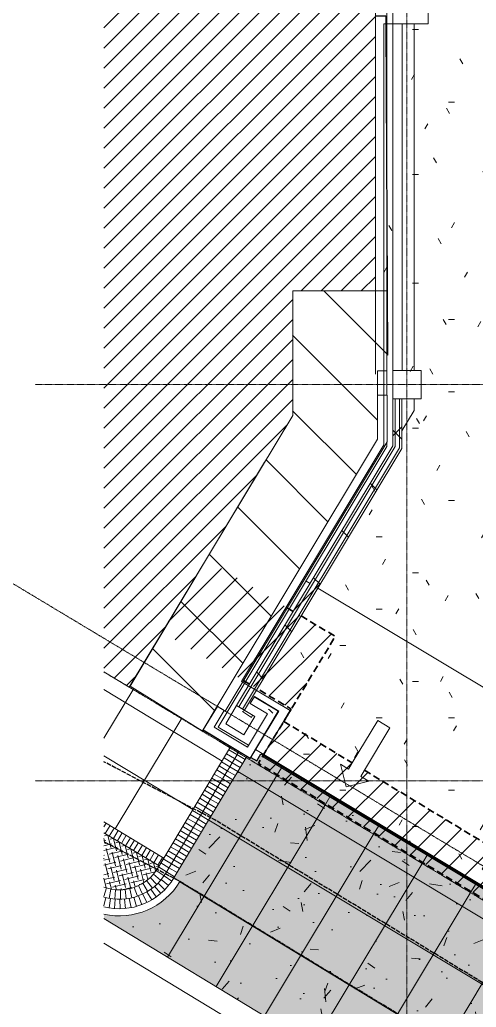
# Model space of a CAD drawing. Header units: inches. Extents: x 3268 to 7018, y 976 to 6708.
# Drawn here: x 3722 to 4109, y 2335 to 3173 of the extents above; entities that cross this region are included whole.
import ezdxf

# ---------------------------------------------------------------- set-up
doc = ezdxf.new("R2010")
doc.units = ezdxf.units.IN
doc.header["$MEASUREMENT"] = 0
for name, pattern in [('Double Dash 3_8_', [0.9999999999999999, 0.3749999999999999, -0.125, 0.125, -0.125, 0.125, -0.125]), ('Grid Line 1_2_', [0.8749999999999999, 0.4999999999999999, -0.125, 0.125, -0.125]), ('IMPORT-DASHED _2_', [8.999999999999996, 5.999999999999998, -2.999999999999999]), ('IMPORT-EASEMENT2', [4.799999999999999, 3.839999999999999, -0.9599999999999999])]:
    doc.linetypes.add(name, pattern=pattern)
for name, color, linetype, lineweight in [('A-DETL', 90, 'Continuous', 9), ('A-DETL-GENF', 92, 'Continuous', 9), ('A-FLOR', 192, 'Continuous', 9), ('A-FLOR-PATT', 8, 'Continuous', 15), ('A-WALL', 113, 'Continuous', 9), ('A-WALL-PATT', 111, 'Continuous', 15), ('C-ANNO-5FT-PED-ZONE', 130, 'Continuous', 25), ('C-BLDG', 3, 'Continuous', 25), ('C-CURB-BACK', 40, 'Continuous', 13), ('C-CURB-FACE', 80, 'Continuous', 13), ('C-CURB-GUTR', 22, 'Continuous', 15), ('C-ESMT-STBK', 4, 'IMPORT-DASHED _2_', 35), ('C-PROP-LINE', 91, 'Double Dash 3_8_', 9), ('I-WALL', 2, 'Continuous', 9), ('L-PVMT-BRCK-HATC', 252, 'Continuous', 15), ('L-PVMT-BRICK', 20, 'Continuous', 13), ('L-PVMT-CONC-HATC', 252, 'Continuous', 15), ('L-PVMT-CONC-HEAVY-HATC', 252, 'Continuous', 15), ('L-SITE', 91, 'Continuous', 9), ('L-SITE-SWLK', 220, 'Continuous', 25), ('S-COLS', 52, 'Continuous', 9), ('S-GRID', 1, 'Continuous', 9), ('site_dwg', 8, 'Continuous', 9)]:
    doc.layers.add(name, color=color, linetype=linetype, lineweight=lineweight)
pattern_1 = [(49.99999999999999, (0, 0), (110.1714446362807, -9.63891797635685), [11.52, -126.72]), (355, (0, 0), (-21.31237393622492, 115.5371495156537), [9.216000000000001, -101.376]), (100.451, (9.181000000000001, -0.80323), (88.85991867697865, 105.897504039145), [9.79, -107.695]), (46.184, (0, 30.72), (163.9281911283317, -25.42496604507386), [17.28, -190.08]), (96.636, (13.661, 28.601), (143.5628771593347, 149.6257499721681), [14.686, -161.543]), (351.184, (0, 30.72), (143.5647285924248, 149.6237232332607), [13.824, -152.064]), (21, (15.36, 23.04), (91.68507647920484, -61.84256385372748), [11.52, -126.72]), (326, (15.36, 23.04), (37.37329933048201, 111.3835117876708), [9.216000000000001, -101.376]), (71.45100000000001, (23, 17.886), (129.0587647679424, 49.5399005406036), [9.79, -107.695]), (37.50000000000001, (0, 0), (1.867604689172044, 51.13223029288849), [5.069, -95.07799999999999, 5.069, -97.84299999999999, -101.76]), (37.50000000000001, (0, 0), (1.867604689172044, 51.13223029288849), [-203.059, 5.069, -96.691]), (7.499999999999999, (0, 0), (40.40721900969589, 60.58148342441334), [5.069, -53.606, 5.069, -92.774, -38.784]), (7.499999999999999, (0, 0), (40.40721900969589, 60.58148342441334), [-156.518, 5.069, -33.715]), (327.5, (-34.253, 0), (81.99472561414032, -3.464267954682455), [5.069, -33.331, 5.069, -114.739, -158.976]), (327.5, (-34.253, 0), (81.99472561414032, -3.464267954682455), [-158.208, 5.069, -153.907]), (317.5, (-49.613, 0), (89.57702895818312, 15.37635275430508), [5.069, -44.85100000000001, 5.069, -74.49600000000001, -112.896]), (317.5, (-49.613, 0), (89.57702895818312, 15.37635275430508), [-129.485, 5.069, -107.827])]
pattern_2 = [(45, (0, 0), (-32.04961485728027, 32.04961485728027), [])]
pattern_3 = [(45, (0, 0), (-32.07012095393468, 32.07012095393468), []), (135, (0, 0), (-32.07012095393468, -32.07012095393468), [])]

# ---------------------------------------------------------------- blocks, each defined once
blk = doc.blocks.new('WSP_5 Points - Structure_2022_rvt-1-Overall Retail Plan Opt 2')
at = {"layer": 'S-COLS'}
h = blk.add_hatch(dxfattribs=at)
h.set_pattern_fill('FP_8', color=256, style=0, pattern_type=2)
h.set_pattern_definition(pattern_1)
h.paths.add_polyline_path([(3912.316236962346, 2566.228772227214), (3921.586922310728, 2581.657783639851), (3906.15791089809, 2590.928468988233), (3896.887225549709, 2575.499457575592), (3905.013880113715, 2570.616470883642)])
at = {"layer": 'I-WALL', "color": 7}
for p, q in [((4038.500343047524, 2875.148582565585), (4038.500343047524, 3169.148582565591)), ((4046.500343047524, 3169.148582565591), (4046.500343047525, 2875.148582565585))]:
    blk.add_line(p, q, dxfattribs=at)
at = {"layer": 'S-COLS', "color": 250, "lineweight": 13}
for p, q in [((4038.500343047524, 3205.148582565592), (4038.500343047524, 3169.148582565592)), ((4068.500343047524, 3169.148582565592), (4068.500343047524, 3178.148582565587)), ((4038.500343047524, 3169.148582565592), (4068.500343047524, 3169.148582565592)), ((4062.500343047525, 2875.148582565576), (4038.500343047524, 2875.148582565576)), ((4038.500343047524, 2875.148582565576), (4038.500343047524, 2851.148582565576)), ((4062.500343047525, 2851.148582565576), (4062.500343047525, 2875.148582565576)), ((4038.500343047524, 2851.148582565576), (4062.500343047525, 2851.148582565576)), ((3906.157910898087, 2590.928468988232), (3896.887225549706, 2575.499457575591)), ((3921.586922310725, 2581.657783639851), (3906.157910898087, 2590.928468988232)), ((3912.316236962344, 2566.228772227213), (3921.586922310725, 2581.657783639851)), ((3896.887225549706, 2575.499457575591), (3912.316236962344, 2566.228772227213))]:
    blk.add_line(p, q, dxfattribs=at)
blk = doc.blocks.new('Site-Parking-Direction Arrows-Straight - Direction Arrow - Straight-9128126-Overall Retail Plan Opt 2')
at = {"layer": 'L-SITE'}
for p, q in [((5.999999999999996, 0), (-5.999999999999999, 0)), ((-5.999999999999999, 0), (-5.999999999999999, -41.86997833597461)), ((5.999999999999998, -41.91800133465753), (5.999999999999996, 0)), ((-5.999999999999999, -41.86997833597461), (-5.999999999999999, -48.00000000000004)), ((-5.999999999999999, -48.00000000000004), (-14, -48.00000000000004)), ((-14, -48.00000000000004), (5.329070518200751e-15, -61.99999999999994)), ((5.329070518200751e-15, -61.99999999999994), (13.99999999999999, -48.00000000000004)), ((5.999999999999999, -48.00000000000004), (5.999999999999998, -41.91800133465753)), ((13.99999999999999, -48.00000000000004), (5.999999999999999, -48.00000000000004))]:
    blk.add_line(p, q, dxfattribs=at)
blk = doc.blocks.new('Site-Parking-Direction Arrows-Straight - Direction Arrow - Straight-V16-Overall Retail Plan Opt 2')
at = {"layer": 'L-SITE'}
for p, q in [((5.329070518200751e-15, 61.99999999999994), (-14, 48.00000000000004)), ((13.99999999999999, 48.00000000000004), (5.329070518200751e-15, 61.99999999999994)), ((-14, 48.00000000000004), (-5.999999999999999, 48.00000000000004)), ((-5.999999999999999, 48.00000000000004), (-5.999999999999999, 19.96389444116792)), ((5.999999999999998, 19.91587144248391), (5.999999999999999, 48.00000000000004)), ((5.999999999999999, 48.00000000000004), (13.99999999999999, 48.00000000000004)), ((-5.999999999999999, 19.96389444116792), (-5.999999999999999, 0)), ((5.999999999999996, 0), (5.999999999999998, 19.91587144248391)), ((-5.999999999999999, 0), (5.999999999999996, 0))]:
    blk.add_line(p, q, dxfattribs=at)
blk = doc.blocks.new('site_dwg_b1-V270-Overall Retail Plan Opt 2')
at = {"layer": 'L-PVMT-BRCK-HATC', "color": 53}
blk.add_line((0, -7.160372887141065), (0, 0), dxfattribs=at)
blk = doc.blocks.new('site_dwg_b1-12649367-Overall Retail Plan Opt 2')
at = {"layer": 'L-PVMT-BRCK-HATC', "color": 53}
blk.add_line((0, -7.990953345783054), (0, 0), dxfattribs=at)
blk = doc.blocks.new('site_dwg_b1-V271-Overall Retail Plan Opt 2')
at = {"layer": 'L-PVMT-BRCK-HATC', "color": 53}
blk.add_line((0, -7.455068329658133), (0, 0), dxfattribs=at)
blk = doc.blocks.new('site_dwg_b2-V277-Overall Retail Plan Opt 2')
at = {"layer": 'L-PVMT-BRCK-HATC', "color": 53}
blk.add_line((0, 4.305382807668086), (0, 7.990953347180038), dxfattribs=at)
blk = doc.blocks.new('site_dwg_b2-12649368-Overall Retail Plan Opt 2')
at = {"layer": 'L-PVMT-BRCK-HATC', "color": 53}
blk.add_line((0, 0), (0, 7.990953347180038), dxfattribs=at)
blk = doc.blocks.new('site_dwg-12440225-Overall Retail Plan Opt 2')
at = {"layer": 'C-ESMT-STBK'}
h = blk.add_hatch(dxfattribs=at)
h.set_pattern_fill('FP_236', color=43, style=0, pattern_type=2)
h.set_pattern_definition([(41.19300000000002, (24349227.445, 9821790.73), (-9.878962955707756, 11.2874306606842), [])])
h.paths.add_polyline_path([(24340754.41764874, 9814238.256800799), (24341007.28369483, 9818038.207201697), (24340597.61508091, 9818336.289935663), (24339080.54507963, 9818175.041572), (24339041.04656363, 9818170.586227996), (24338991.68861391, 9818164.27902802), (24338951.70183868, 9818158.637384389), (24338912.96937073, 9818152.689061128), (24338874.36010189, 9818146.280125272), (24338835.87236292, 9818139.411975248), (24338797.50579851, 9818132.085986648), (24338766.50818425, 9818125.853604812), (24338766.89231019, 9818124.002092425), (24338807.18576453, 9818132.259389622), (24338846.06993594, 9818139.731584428), (24338885.04424, 9818146.727429258), (24338924.10287013, 9818153.245822722), (24338956.51865115, 9818158.316607647), (24338953.32382087, 9818110.342748318), (24338969.07279708, 9818112.710400388), (24339007.86497075, 9818118.055290567), (24339046.71994471, 9818122.92269113), (24339092.45343486, 9818128.037917001), (24340292.99008468, 9818255.650188034), (24340584.31472673, 9818286.605874758), (24340934.68922023, 9818031.666679043), (24340687.3560084, 9814314.861073798), (24339595.34670922, 9814726.863514047), (24339587.50957331, 9814715.68687136), (24338715.45843181, 9815327.180653278), (24338691.60180446, 9815293.158049863), (24339013.48739237, 9815068.288049085), (24339549.36884944, 9814692.907733086), (24340725.61240819, 9814249.124683892)])
h.paths.add_polyline_path([(24338722.46981283, 9815337.179779818), (24338763.80719084, 9815396.132170605), (24338658.92817304, 9815468.79891386), (24338617.74228099, 9815409.741564125), (24338722.19139668, 9815337.372683933)])
at = {"layer": 'L-PVMT-BRCK-HATC'}
h = blk.add_hatch(dxfattribs=at)
h.set_pattern_fill('FP_241', color=53, style=0, pattern_type=2)
h.set_pattern_definition([(99.96200000000002, (24338476.204, 9815299.522), (-4.629354942737908, 3.246087000397262), [11.995, -3.998]), (189.962, (24338475.512, 9815303.46), (-4.629354942737909, 3.246087000397261), [11.995, -3.998])])
h.paths.add_polyline_path([(24338567.50704583, 9815193.791510938), (24338571.77804719, 9815193.821309518), (24338576.01872636, 9815194.330211114), (24338580.17550998, 9815195.31178667), (24338584.19588457, 9815196.753635745), (24338588.02905995, 9815198.637543175), (24338591.62661083, 9815200.939709177), (24338595.80678803, 9815204.510043647), (24338597.93659565, 9815206.677565487), (24338601.82020245, 9815211.84010276), (24338556.98518049, 9815243.009182118), (24338553.92670176, 9815197.082789946), (24338555.04950191, 9815196.550282774), (24338559.08960357, 9815195.164671272), (24338563.25967867, 9815194.241191827)])
at = {"layer": 'L-PVMT-CONC-HEAVY-HATC'}
blk.add_hatch(color=10, dxfattribs=at).paths.add_polyline_path([(24338868.98964451, 9814948.374779465), (24338864.84829397, 9814951.55630253), (24338860.99928486, 9814955.085892057), (24338857.4717765, 9814958.936808584), (24338854.29249257, 9814963.079878347), (24338851.48551869, 9814967.483714284), (24338849.07211993, 9814972.11495383), (24338847.0705797, 9814976.93851165), (24338845.49606127, 9814981.917845445), (24338844.36049287, 9814987.015232788), (24338843.67247733, 9814992.192056907), (24338843.43722693, 9814997.40909923), (24338843.65652388, 9815002.626836495), (24338844.32870682, 9815007.805740185), (24338845.44868343, 9815012.906575974), (24338847.00796899, 9815017.890700955), (24338848.99475069, 9815022.720356414), (24338851.39397705, 9815027.358953852), (24338854.18747202, 9815031.771352198), (24338859.1124413, 9815028.344299467), (24338928.54087087, 9815128.201309387), (24338921.51499183, 9815133.268541249), (24338923.02289403, 9815135.439748826), (24338925.82368091, 9815140.03400138), (24338694.31423268, 9815300.978193125), (24338690.3185524, 9815295.230624825), (24338685.7578168, 9815298.689392645), (24338684.8444048, 9815297.637851868), (24338682.22092749, 9815299.461895242), (24338613.70256338, 9815200.90196267), (24338618.62753178, 9815197.474910555), (24338615.44558388, 9815193.30373969), (24338611.91142947, 9815189.426471138), (24338608.0520886, 9815185.872748187), (24338603.89706748, 9815182.66974049), (24338599.47813293, 9815179.84193634), (24338593.97854828, 9815177.057030778), (24338589.98542119, 9815175.395383637), (24338584.98421962, 9815173.810630782), (24338579.863701, 9815172.668812957), (24338574.66301379, 9815171.978659818), (24338569.42191935, 9815171.745447872), (24338564.18048795, 9815171.970960116), (24338558.97879249, 9815172.653472414), (24338552.40582299, 9815174.245137269), (24338552.15898129, 9815170.538539948), (24338868.47184657, 9814948.737862812)])
h = blk.add_hatch(dxfattribs=at)
h.set_pattern_fill('FP_239', color=53, style=0, pattern_type=2)
h.set_pattern_definition([(46.19300000000002, (24338534.931, 9814948.375), (85.38150387086083, -13.22859292404817), [9, -99]), (351.193, (24338534.931, 9814948.375), (-10.62064755994405, 91.1690023275864), [7.2, -79.2]), (96.64499999999998, (24338542.046, 9814947.272), (74.76002862683923, 77.94162647593505), [7.649, -84.137]), (42.377, (24338536.524, 9814972.322), (126.4677473930227, -28.32172327621674), [13.5, -148.5]), (92.82899999999998, (24338547.063, 9814969.962000001), (119.6727138729239, 109.1905555040787), [11.473, -126.206]), (347.377, (24338536.524, 9814972.322), (119.6733132406946, 109.1893990641701), [10.8, -118.8]), (17.193, (24338548.099, 9814965.537999999), (68.2629967987523, -52.9637625367905), [8.999999999999998, -98.99999999999999]), (322.193, (24338548.099, 9814965.537999999), (34.91058173816557, 84.88719822625117), [7.2, -79.2]), (67.645, (24338553.788, 9814961.125), (103.1734446765189, 31.9249014341673), [7.649, -84.137]), (33.693, (24338534.931, 9814948.375), (4.108293375730504, 39.76222978580211), [0, -78.24, 0, -80.4, -79.5]), (33.693, (24338534.931, 9814948.375), (4.108293375730504, 39.76222978580211), [-158.64, 0, -79.5]), (3.693000000000001, (24338534.931, 9814948.375), (34.64115858913199, 45.12896102950528), [0, -45.84, 0, -76.44, -30.3]), (3.693000000000001, (24338534.931, 9814948.375), (34.64115858913199, 45.12896102950528), [-122.28, 0, -30.3]), (323.693, (24338508.23, 9814950.151), (63.73779343064437, -6.953958986973344), [0, -30, 0, -93.6, -124.2]), (323.693, (24338508.23, 9814950.151), (63.73779343064437, -6.953958986973344), [-123.6, 0, -124.2]), (313.693, (24338496.256, 9814950.947999999), (70.62563902423778, 7.339412062151933), [0, -39, 0, -62.16, -88.2]), (313.693, (24338496.256, 9814950.947999999), (70.62563902423778, 7.339412062151933), [-101.16, 0, -88.2])])
h.paths.add_polyline_path([(24338868.98964451, 9814948.374779465), (24338864.84829397, 9814951.55630253), (24338860.99928486, 9814955.085892057), (24338857.4717765, 9814958.936808584), (24338854.29249257, 9814963.079878347), (24338851.48551869, 9814967.483714284), (24338849.07211993, 9814972.11495383), (24338847.0705797, 9814976.93851165), (24338845.49606127, 9814981.917845445), (24338844.36049287, 9814987.015232788), (24338843.67247733, 9814992.192056907), (24338843.43722693, 9814997.40909923), (24338843.65652388, 9815002.626836495), (24338844.32870682, 9815007.805740185), (24338845.44868343, 9815012.906575974), (24338847.00796899, 9815017.890700955), (24338848.99475069, 9815022.720356414), (24338851.39397705, 9815027.358953852), (24338854.18747202, 9815031.771352198), (24338859.1124413, 9815028.344299467), (24338928.54087087, 9815128.201309387), (24338921.51499183, 9815133.268541249), (24338923.02289403, 9815135.439748826), (24338925.82368091, 9815140.03400138), (24338694.31423268, 9815300.978193125), (24338690.3185524, 9815295.230624825), (24338685.7578168, 9815298.689392645), (24338684.8444048, 9815297.637851868), (24338682.22092749, 9815299.461895242), (24338613.70256338, 9815200.90196267), (24338618.62753178, 9815197.474910555), (24338615.44558388, 9815193.30373969), (24338611.91142947, 9815189.426471138), (24338608.0520886, 9815185.872748187), (24338603.89706748, 9815182.66974049), (24338599.47813293, 9815179.84193634), (24338593.97854828, 9815177.057030778), (24338589.98542119, 9815175.395383637), (24338584.98421962, 9815173.810630782), (24338579.863701, 9815172.668812957), (24338574.66301379, 9815171.978659818), (24338569.42191935, 9815171.745447872), (24338564.18048795, 9815171.970960116), (24338558.97879249, 9815172.653472414), (24338552.40582299, 9815174.245137269), (24338552.15898129, 9815170.538539948), (24338868.47184657, 9814948.737862812)])
at = {"layer": 'C-ANNO-5FT-PED-ZONE', "color": 213, "linetype": 'IMPORT-EASEMENT2', "flags": 128}
for points in [[(24341173.43156312, 9817974.569704888), (24341064.86211379, 9817879.53891328), (24341058.60739409, 9817785.539047208), (24341020.66169335, 9817759.050960105), (24341002.73584636, 9817494.243455587), (24341098.03372912, 9817385.653583419), (24341049.7296923, 9816657.855822798), (24340942.84306337, 9816588.119622858), (24340903.15724013, 9815991.696087312), (24340997.75345884, 9815877.316419568), (24340956.93820208, 9815281.87627089), (24340851.85462972, 9815190.060175546), (24340840.21389879, 9815028.451841284), (24340816.31959692, 9814987.856953233), (24340807.91752753, 9814861.58536387), (24340828.33680849, 9814837.590900285), (24340814.20948071, 9814639.141274119), (24340820.32276781, 9814572.244142456), (24340784.23728234, 9814041.25000657), (24340346.67693986, 9814070.985885575), (24339654.20889217, 9814556.549067944), (24339621.08674325, 9814593.99079329), (24339537.64412129, 9814651.844636435), (24339442.83972673, 9814690.826514924), (24339354.14331621, 9814753.02102556), (24339330.46229357, 9814798.298159737), (24339230.23757831, 9814867.973883716), (24339182.6163684, 9814867.152440649), (24339131.69313189, 9814915.47795062), (24338893.2467398, 9815077.690702066), (24338651.59712844, 9815247.640438044), (24338560.99241732, 9815303.182211477)], [(24340893.31874154, 9815000.390094232), (24340875.24280314, 9814969.680232948), (24340869.40288803, 9814881.91431137), (24340889.92706264, 9814857.796588449), (24340874.40430799, 9814639.745099468), (24340880.50876207, 9814572.944626614), (24340840.03109242, 9813977.31996076), (24340325.92286136, 9814012.25790799), (24339613.96231484, 9814511.489359668), (24339580.94692304, 9814548.810405312), (24339508.80653985, 9814598.827990033), (24339413.85344962, 9814637.871009542), (24339307.74243177, 9814712.276758194), (24339284.12095693, 9814757.44003944), (24339211.89866129, 9814807.648620464), (24339161.49360283, 9814806.779157344), (24339151.81188077, 9814813.668659829), (24339093.9211708, 9814868.606214345), (24338859.11244131, 9815028.344299465), (24338618.62753263, 9815197.47491178), (24338556.48951734, 9815235.566259611)]]:
    blk.add_lwpolyline(points, dxfattribs=at)
at = {"layer": 'C-BLDG', "color": 213, "flags": 128}
for points in [[(24338832.83317235, 9815919.167032221), (24338841.63079266, 9815918.581641516), (24338841.20345117, 9815911.709650256)], [(24338841.20345117, 9815911.709650256), (24338823.75559234, 9815631.134191623), (24338823.33841426, 9815631.161950512)], [(24338685.62274693, 9815298.495124917), (24338690.3185524, 9815295.230624825), (24338694.29645103, 9815300.952615215), (24338696.15039832, 9815299.661768898)], [(24338696.15833375, 9815299.656243702), (24338925.72493559, 9815139.816099279), (24338925.19473797, 9815139.053471182)]]:
    blk.add_lwpolyline(points, dxfattribs=at)
at = {"layer": 'C-CURB-BACK', "color": 253}
blk.add_line((24338618.62753178, 9815197.474910554), (24338613.70256338, 9815200.901962668), dxfattribs=at)
blk.add_arc((24338569.37784771, 9815231.74543169), 54.00000000366144, 252.0634779339635, 325.1677726237581, dxfattribs=at)
at = {"layer": 'C-CURB-FACE', "color": 253}
blk.add_arc((24338569.37784771, 9815231.74543169), 59.99999999937059, 253.5034202659259, 325.1677726260074, dxfattribs=at)
at = {"layer": 'C-CURB-GUTR', "color": 53}
blk.add_line((24338552.1574609, 9815170.515709823), (24338868.97841148, 9814948.358759895), dxfattribs=at)
at = {"layer": 'C-CURB-GUTR', "color": 53, "flags": 128}
blk.add_lwpolyline([(24338550.76025077, 9815149.53507655), (24338858.65539077, 9814933.636964172), (24340388.16021044, 9813861.138049757)], dxfattribs=at)
at = {"layer": 'C-ESMT-STBK', "color": 43}
for p, q in [((24338724.79711068, 9815423.157078052), (24338729.72898937, 9815419.739964033)), ((24338617.93697855, 9815409.602949485), (24338617.74053375, 9815409.739058727)), ((24338688.62723969, 9815360.624315197), (24338683.69536101, 9815364.041429218)), ((24338722.46298249, 9815337.184856728), (24338715.44968528, 9815327.182997435)), ((24338715.45665064, 9815327.178113107), (24338771.05509143, 9815288.190817066)), ((24338780.88027223, 9815281.301105285), (24338886.32620382, 9815207.359252002))]:
    blk.add_line(p, q, dxfattribs=at)
at = {"layer": 'C-ESMT-STBK', "color": 43, "flags": 128}
for points in [[(24338735.9965852, 9815415.397381632), (24338763.7984443, 9815396.134514757), (24338722.46298249, 9815337.184856728)], [(24338695.51113642, 9815298.748075316), (24338722.46106629, 9815337.182123972), (24338694.89483552, 9815356.281732796)], [(24339549.36010291, 9814692.910077242), (24339038.59252975, 9815050.698335228), (24338937.60771774, 9815121.437320769), (24338691.59305793, 9815293.160394015), (24338695.51113642, 9815298.748075316)]]:
    blk.add_lwpolyline(points, dxfattribs=at)
at = {"layer": 'L-PVMT-BRCK-HATC', "color": 53}
blk.add_line((24338601.82020245, 9815211.84010276), (24338556.98518049, 9815243.009182122), dxfattribs=at)
at = {"layer": 'L-PVMT-BRCK-HATC', "color": 53, "flags": 128}
blk.add_lwpolyline([(24338556.98518049, 9815243.009182123), (24338601.82020245, 9815211.840102762), (24338600.56931429, 9815210.040768307)], dxfattribs=at)
at = {"layer": 'L-PVMT-BRCK-HATC', "color": 53}
blk.add_arc((24338569.3778477, 9815231.745431695), 38.00000000466036, 245.8409209318096, 325.1677726316154, dxfattribs=at)
at = {"layer": 'L-PVMT-BRICK', "color": 253}
for p, q in [((24338600.56931429, 9815210.040768307), (24338669.08413534, 9815308.59560439)), ((24338607.13593883, 9815205.471365487), (24338675.65253141, 9815304.028749818)), ((24338613.70256338, 9815200.901962668), (24338682.22092749, 9815299.461895244)), ((24338557.59848882, 9815252.218675356), (24338606.19942554, 9815218.139376497))]:
    blk.add_line(p, q, dxfattribs=at)
for centre, radius, start, end in [((24338569.37784771, 9815231.745431693), 38.00000000410062, 245.8409209255838, 325.1677726269031), ((24338569.37784771, 9815231.745431695), 46.00000000328318, 249.5852805284294, 325.167772631666)]:
    blk.add_arc(centre, radius, start, end, dxfattribs=at)
at = {"layer": 'L-PVMT-CONC-HATC', "color": 53}
for p, q in [((24338590.36592231, 9815363.545373704), (24338562.32629934, 9815323.211904166)), ((24338565.05642797, 9815364.207761806), (24338661.17489132, 9815296.978036638)), ((24338629.39836028, 9815335.600594152), (24338566.89826382, 9815245.697611505)), ((24338561.32914604, 9815308.23856027), (24338633.66331145, 9815257.644679636)), ((24338920.14210254, 9815116.049167532), (24338673.77942241, 9815287.31925024)), ((24338706.98102434, 9815282.423051775), (24338710.89463168, 9815288.051401474)), ((24338710.89463168, 9815288.051401474), (24338711.52277521, 9815288.954765346)), ((24338603.91932737, 9815134.204995781), (24338706.98102434, 9815282.423051775)), ((24338746.3408043, 9815254.9491509), (24338750.30501195, 9815260.650271375)), ((24338750.30501195, 9815260.650271375), (24338750.91483566, 9815261.527288614)), ((24338643.22181184, 9815106.64869546), (24338746.3408043, 9815254.9491509)), ((24338892.72568293, 9815076.649416408), (24338646.38047262, 9815247.907354191)), ((24338789.71539222, 9815233.249141278), (24338790.30689611, 9815234.09981188)), ((24338682.52429631, 9815079.09239514), (24338785.70058427, 9815227.475250026)), ((24338785.70058427, 9815227.475250026), (24338789.71539222, 9815233.249141278)), ((24338825.06036423, 9815200.00134915), (24338829.12577249, 9815205.848011177)), ((24338829.12577249, 9815205.848011177), (24338829.69895656, 9815206.672335148)), ((24338721.82678078, 9815051.53609482), (24338825.06036423, 9815200.00134915)), ((24338864.42014419, 9815172.527448274), (24338868.53615277, 9815178.446881078)), ((24338868.53615277, 9815178.446881078), (24338869.091017, 9815179.244858414)), ((24338761.12926525, 9815023.979794499), (24338864.42014419, 9815172.527448274)), ((24338800.43174972, 9814996.423494177), (24338903.77992415, 9815145.053547401))]:
    blk.add_line(p, q, dxfattribs=at)
at = {"layer": 'L-SITE-SWLK', "color": 213}
for p, q in [((24338587.16824294, 9815365.900783513), (24338587.42669562, 9815365.720750168)), ((24338694.29500401, 9815300.953622723), (24338696.15039832, 9815299.661768897)), ((24338696.15833374, 9815299.6562437), (24338925.72493559, 9815139.816099279)), ((24338618.62753177, 9815197.474910557), (24338854.1874729, 9815031.77135158))]:
    blk.add_line(p, q, dxfattribs=at)
for name, p, rotation in [('site_dwg_b1-12649367-Overall Retail Plan Opt 2', (24338665.17393345, 9815302.97099206), 55.19316969149712), ('site_dwg_b1-12649367-Overall Retail Plan Opt 2', (24338667.45717927, 9815306.255316732), 55.19316969149712), ('site_dwg_b1-12649367-Overall Retail Plan Opt 2', (24338674.02582796, 9815301.688825553), 55.19316969192896), ('site_dwg_b1-12649367-Overall Retail Plan Opt 2', (24338658.324196, 9815293.118018048), 55.19316969149712), ('site_dwg_b1-12649367-Overall Retail Plan Opt 2', (24338660.60744182, 9815296.402342718), 55.19316969149712), ('site_dwg_b1-12649367-Overall Retail Plan Opt 2', (24338662.89068763, 9815299.68666739), 55.19316969149712), ('site_dwg_b1-12649367-Overall Retail Plan Opt 2', (24338669.45933633, 9815295.120176211), 55.19316969192896), ('site_dwg_b1-12649367-Overall Retail Plan Opt 2', (24338671.74258214, 9815298.404500881), 55.19316969192896), ('site_dwg_b1-12649367-Overall Retail Plan Opt 2', (24338653.75770437, 9815286.549368706), 55.19316969149712), ('site_dwg_b1-12649367-Overall Retail Plan Opt 2', (24338656.04095019, 9815289.833693378), 55.19316969149712), ('site_dwg_b1-12649367-Overall Retail Plan Opt 2', (24338662.60959888, 9815285.267202199), 55.19316969192896), ('site_dwg_b1-12649367-Overall Retail Plan Opt 2', (24338664.8928447, 9815288.55152687), 55.19316969192896), ('site_dwg_b1-12649367-Overall Retail Plan Opt 2', (24338667.17609051, 9815291.83585154), 55.19316969192896), ('site_dwg_b1-12649367-Overall Retail Plan Opt 2', (24338646.90796692, 9815276.696394693), 55.19316969149712), ('site_dwg_b1-12649367-Overall Retail Plan Opt 2', (24338649.19121274, 9815279.980719363), 55.19316969149712), ('site_dwg_b1-12649367-Overall Retail Plan Opt 2', (24338651.47445855, 9815283.265044034), 55.19316969149712), ('site_dwg_b1-12649367-Overall Retail Plan Opt 2', (24338658.04310725, 9815278.698552856), 55.19316969192896), ('site_dwg_b1-12649367-Overall Retail Plan Opt 2', (24338660.32635306, 9815281.982877526), 55.19316969192896), ('site_dwg_b1-12649367-Overall Retail Plan Opt 2', (24338642.34147529, 9815270.12774535), 55.19316969149712), ('site_dwg_b1-12649367-Overall Retail Plan Opt 2', (24338644.62472111, 9815273.412070023), 55.19316969149712), ('site_dwg_b1-12649367-Overall Retail Plan Opt 2', (24338651.1933698, 9815268.845578844), 55.19316969192896), ('site_dwg_b1-12649367-Overall Retail Plan Opt 2', (24338653.47661562, 9815272.129903514), 55.19316969192896), ('site_dwg_b1-12649367-Overall Retail Plan Opt 2', (24338655.75986143, 9815275.414228186), 55.19316969192896), ('site_dwg_b1-12649367-Overall Retail Plan Opt 2', (24338635.49173784, 9815260.274771338), 55.19316969149712), ('site_dwg_b1-12649367-Overall Retail Plan Opt 2', (24338637.77498366, 9815263.559096009), 55.19316969149712), ('site_dwg_b1-12649367-Overall Retail Plan Opt 2', (24338640.05822948, 9815266.843420679), 55.19316969149712), ('site_dwg_b1-12649367-Overall Retail Plan Opt 2', (24338646.62687817, 9815262.276929501), 55.19316969192896), ('site_dwg_b1-12649367-Overall Retail Plan Opt 2', (24338648.91012399, 9815265.561254172), 55.19316969192896), ('site_dwg_b2-V277-Overall Retail Plan Opt 2', (24338554.86136305, 9815244.485649204), 325.1931696910501), ('site_dwg_b1-12649367-Overall Retail Plan Opt 2', (24338630.92524621, 9815253.706121996), 55.19316969149712), ('site_dwg_b1-12649367-Overall Retail Plan Opt 2', (24338633.20849203, 9815256.990446668), 55.19316969149712), ('site_dwg_b1-12649367-Overall Retail Plan Opt 2', (24338639.77714072, 9815252.423955489), 55.19316969192896), ('site_dwg_b1-12649367-Overall Retail Plan Opt 2', (24338642.06038653, 9815255.70828016), 55.19316969192896), ('site_dwg_b1-12649367-Overall Retail Plan Opt 2', (24338644.34363235, 9815258.99260483), 55.19316969192896), ('site_dwg_b2-12649368-Overall Retail Plan Opt 2', (24338558.14568772, 9815242.202403387), 325.1931696910501), ('site_dwg_b2-12649368-Overall Retail Plan Opt 2', (24338561.43001239, 9815239.919157572), 325.1931696910501), ('site_dwg_b2-12649368-Overall Retail Plan Opt 2', (24338564.71433707, 9815237.635911755), 325.1931696910501), ('site_dwg_b1-12649367-Overall Retail Plan Opt 2', (24338624.07550876, 9815243.853147984), 55.19316969149712), ('site_dwg_b1-12649367-Overall Retail Plan Opt 2', (24338626.35875458, 9815247.137472654), 55.19316969149712), ('site_dwg_b1-12649367-Overall Retail Plan Opt 2', (24338628.6420004, 9815250.421797324), 55.19316969149712), ('site_dwg_b1-12649367-Overall Retail Plan Opt 2', (24338632.92740327, 9815242.570981475), 55.19316969192896), ('site_dwg_b1-12649367-Overall Retail Plan Opt 2', (24338635.21064909, 9815245.855306145), 55.19316969192896), ('site_dwg_b1-12649367-Overall Retail Plan Opt 2', (24338637.4938949, 9815249.139630817), 55.19316969192896), ('site_dwg_b2-12649368-Overall Retail Plan Opt 2', (24338567.99866174, 9815235.35266594), 325.1931696910501), ('site_dwg_b2-12649368-Overall Retail Plan Opt 2', (24338571.28298641, 9815233.069420123), 325.1931696910501), ('site_dwg_b2-12649368-Overall Retail Plan Opt 2', (24338574.56731108, 9815230.786174309), 325.1931696910501), ('site_dwg_b2-12649368-Overall Retail Plan Opt 2', (24338577.85163575, 9815228.502928494), 325.1931696910501), ('site_dwg_b1-12649367-Overall Retail Plan Opt 2', (24338617.22577132, 9815234.00017397), 55.19316969149712), ('site_dwg_b1-12649367-Overall Retail Plan Opt 2', (24338619.50901713, 9815237.284498641), 55.19316969149712), ('site_dwg_b1-12649367-Overall Retail Plan Opt 2', (24338621.79226295, 9815240.568823311), 55.19316969149712), ('site_dwg_b1-12649367-Overall Retail Plan Opt 2', (24338628.36091164, 9815236.002332134), 55.19316969192896), ('site_dwg_b1-12649367-Overall Retail Plan Opt 2', (24338630.64415746, 9815239.286656804), 55.19316969192896), ('site_dwg_b2-12649368-Overall Retail Plan Opt 2', (24338581.13596042, 9815226.219682677), 325.1931696910501), ('site_dwg_b2-12649368-Overall Retail Plan Opt 2', (24338584.42028509, 9815223.936436862), 325.1931696910501), ('site_dwg_b2-12649368-Overall Retail Plan Opt 2', (24338587.70460976, 9815221.653191045), 325.1931696910501), ('site_dwg_b2-12649368-Overall Retail Plan Opt 2', (24338590.98893443, 9815219.36994523), 325.1931696910501), ('site_dwg_b1-12649367-Overall Retail Plan Opt 2', (24338612.65927969, 9815227.431524627), 55.19316969149712), ('site_dwg_b1-12649367-Overall Retail Plan Opt 2', (24338614.9425255, 9815230.715849299), 55.19316969149712), ('site_dwg_b1-12649367-Overall Retail Plan Opt 2', (24338621.51117419, 9815226.14935812), 55.19316969192896), ('site_dwg_b1-12649367-Overall Retail Plan Opt 2', (24338623.79442001, 9815229.43368279), 55.19316969192896), ('site_dwg_b1-12649367-Overall Retail Plan Opt 2', (24338626.07766583, 9815232.718007462), 55.19316969192896), ('site_dwg_b2-12649368-Overall Retail Plan Opt 2', (24338594.2732591, 9815217.086699413), 325.1931696910501), ('site_dwg_b2-12649368-Overall Retail Plan Opt 2', (24338597.55758378, 9815214.803453598), 325.1931696910501), ('site_dwg_b2-12649368-Overall Retail Plan Opt 2', (24338600.84190845, 9815212.520207781), 325.1931696910501), ('site_dwg_b1-12649367-Overall Retail Plan Opt 2', (24338605.80954223, 9815217.578550614), 55.19316969149712), ('site_dwg_b1-12649367-Overall Retail Plan Opt 2', (24338608.09278805, 9815220.862875286), 55.19316969149712), ('site_dwg_b1-12649367-Overall Retail Plan Opt 2', (24338610.37603387, 9815224.147199957), 55.19316969149712), ('site_dwg_b1-12649367-Overall Retail Plan Opt 2', (24338616.94468256, 9815219.580708778), 55.19316969192896), ('site_dwg_b1-12649367-Overall Retail Plan Opt 2', (24338619.22792838, 9815222.86503345), 55.19316969192896), ('site_dwg_b1-12649367-Overall Retail Plan Opt 2', (24338601.24305061, 9815211.009901272), 55.19316969149712), ('site_dwg_b1-12649367-Overall Retail Plan Opt 2', (24338603.52629642, 9815214.294225942), 55.19316969149712), ('site_dwg_b1-12649367-Overall Retail Plan Opt 2', (24338610.09494512, 9815209.727734765), 55.19316969192896), ('site_dwg_b1-12649367-Overall Retail Plan Opt 2', (24338612.37819093, 9815213.012059435), 55.19316969192896), ('site_dwg_b1-12649367-Overall Retail Plan Opt 2', (24338614.66143675, 9815216.296384107), 55.19316969192896), ('site_dwg_b1-12649367-Overall Retail Plan Opt 2', (24338593.66798497, 9815202.522337534), 39.73324470513722), ('site_dwg_b1-12649367-Overall Retail Plan Opt 2', (24338596.60397537, 9815205.23622626), 45.76437939027057), ('site_dwg_b1-12649367-Overall Retail Plan Opt 2', (24338599.23856968, 9815208.243574675), 51.79551407540393), ('site_dwg_b1-12649367-Overall Retail Plan Opt 2', (24338605.45769778, 9815203.210463336), 51.66009926856521), ('site_dwg_b1-12649367-Overall Retail Plan Opt 2', (24338607.8116993, 9815206.443410093), 55.19316969192896), ('site_dwg_b1-V271-Overall Retail Plan Opt 2', (24338556.02146063, 9815196.170062061), 339.4218978538035), ('site_dwg_b1-12649367-Overall Retail Plan Opt 2', (24338559.83325295, 9815194.963633051), 345.4530325389368), ('site_dwg_b1-12649367-Overall Retail Plan Opt 2', (24338563.75070494, 9815194.164382419), 351.4841672240703), ('site_dwg_b1-12649367-Overall Retail Plan Opt 2', (24338567.73045, 9815193.781157946), 357.5153019092036), ('site_dwg_b1-12649367-Overall Retail Plan Opt 2', (24338571.72843191, 9815193.818201974), 3.546436594336941), ('site_dwg_b1-12649367-Overall Retail Plan Opt 2', (24338575.70039262, 9815194.275104418), 9.577571279470325), ('site_dwg_b1-12649367-Overall Retail Plan Opt 2', (24338579.60236209, 9815195.14680732), 15.60870596460367), ('site_dwg_b1-12649367-Overall Retail Plan Opt 2', (24338583.39114511, 9815196.423660839), 21.63984064973709), ('site_dwg_b1-12649367-Overall Retail Plan Opt 2', (24338587.02479945, 9815198.091530072), 27.67097533487044), ('site_dwg_b1-12649367-Overall Retail Plan Opt 2', (24338590.46310019, 9815200.13195153), 33.70211002000379), ('site_dwg_b1-12649367-Overall Retail Plan Opt 2', (24338593.57080591, 9815192.621260472), 31.73113248358047), ('site_dwg_b1-12649367-Overall Retail Plan Opt 2', (24338596.87721277, 9815194.870170048), 36.71337417982668), ('site_dwg_b1-12649367-Overall Retail Plan Opt 2', (24338599.97581591, 9815197.397733929), 41.69561587607286), ('site_dwg_b1-12649367-Overall Retail Plan Opt 2', (24338602.84320021, 9815200.184852138), 46.67785757231906), ('site_dwg_b1-V270-Overall Retail Plan Opt 2', (24338555.09338312, 9815188.019534655), 341.9087155211188), ('site_dwg_b1-12649367-Overall Retail Plan Opt 2', (24338558.94481662, 9815186.944183243), 346.8909572173649), ('site_dwg_b1-12649367-Overall Retail Plan Opt 2', (24338562.87508912, 9815186.207380231), 351.8731989136111), ('site_dwg_b1-12649367-Overall Retail Plan Opt 2', (24338566.85450084, 9815185.814693393), 356.8554406098573), ('site_dwg_b1-12649367-Overall Retail Plan Opt 2', (24338570.85298067, 9815185.769090135), 1.837682306103448), ('site_dwg_b1-12649367-Overall Retail Plan Opt 2', (24338574.84031341, 9815186.07091507), 6.819924002349607), ('site_dwg_b1-12649367-Overall Retail Plan Opt 2', (24338578.78636807, 9815186.717887403), 11.8021656985958), ('site_dwg_b1-12649367-Overall Retail Plan Opt 2', (24338582.66132563, 9815187.705118177), 16.784407394842), ('site_dwg_b1-12649367-Overall Retail Plan Opt 2', (24338586.43590428, 9815189.025147209), 21.7666490910882), ('site_dwg_b1-12649367-Overall Retail Plan Opt 2', (24338590.08158076, 9815190.667999474), 26.74889078733435)]:
    blk.add_blockref(name, p, dxfattribs=dict(rotation=rotation))
blk = doc.blocks.new('Family - ___-10568875-Overall Retail Plan Opt 2')
at = {"layer": 'C-PROP-LINE'}
for p, q in [((3793.566376340587, 2619.550702275548), (4086.562528962853, 2443.128120958505)), ((4086.562528962853, 2443.128120958504), (4383.497981648636, 2263.268724383593))]:
    blk.add_line(p, q, dxfattribs=at)

msp = doc.modelspace()

# ---------------------------------------------------------------- linework, layer by layer
at = {"layer": 'A-DETL', "lineweight": 15}
msp.add_line((3793.566376340586, 2619.574819175718), (3814.931995599516, 2606.695681436461), dxfattribs=at)
at = {"layer": 'A-FLOR'}
for p, q in [((3815.756900933174, 2607.453869191123), (3876.961426003098, 2569.519814590462)), ((3876.961426003098, 2569.519814590462), (3877.354451494307, 2570.173918851522))]:
    msp.add_line(p, q, dxfattribs=at)
at = {"layer": 'A-WALL', "lineweight": 15}
msp.add_line((3889.522226014067, 2590.424496330659), (3877.354451494289, 2570.173918851522), dxfattribs=at)
at = {"layer": 'A-WALL'}
msp.add_line((3889.84366375183, 2590.231357052567), (3877.869028510142, 2570.302217311194), dxfattribs=at)

# ---------------------------------------------------------------- block references
at = {"lineweight": 5}
msp.add_blockref('WSP_5 Points - Structure_2022_rvt-1-Overall Retail Plan Opt 2', (0, 0), dxfattribs=at)

# ---------------------------------------------------------------- next in the draw order: hatches: boundary and pattern name
at = {"layer": 'A-DETL-GENF'}
h = msp.add_hatch(dxfattribs=at)
h.set_pattern_fill('FP_268', style=0, pattern_type=2)
h.set_pattern_definition([(45, (0, 0), (-8.485281374238571, 8.485281374238571), [])])
h.paths.add_polyline_path([(3814.931995599519, 2606.695681436462), (3953.681472603264, 2836.871688406369), (3953.681472603264, 2942.590132728227), (4023.875343040729, 2942.590132728227), (4023.875343040729, 3255.391797762908), (3930.500343040708, 3255.391797762908), (3930.500343040708, 3327.39179776291), (3822.500343040708, 3327.39179776291), (3822.500343040708, 4446.391797776561), (4023.875343040729, 4446.391797776561), (4023.875343040729, 5143.148582575832), (3998.500343040712, 5143.148582575832), (3998.500343040711, 5418.452752743046), (3958.742376340589, 5409.467125826132), (3923.095517704328, 5400.983597091372), (3885.555369724319, 5391.573191310904), (3848.13057842399, 5381.71401064308), (3810.826508491975, 5371.40746836056), (3793.566376340589, 5366.415583471703), (3793.566376340589, 2619.57481917572)])
h = msp.add_hatch(dxfattribs=at)
h.set_pattern_fill('FP_1', color=254, style=0, pattern_type=2)
h.set_pattern_definition([(0, (0, 0), (122.88, 30.72), [5.069, -87.09100000000001, 5.069, -87.09100000000001, -491.52]), (0, (0, 0), (122.88, 30.72), [-184.32, 5.069, -179.251, 5.069, -87.09100000000001, -215.04]), (0, (0, 0), (122.88, 30.72), [-460.8, 5.069, -56.371, 5.069, -148.531]), (120, (46.08, 15.36), (-88.04430040425792, 91.05720161703184), [5.068999999999999, -87.091, 5.068999999999999, -87.091, -491.5199999999999]), (120, (46.08, 15.36), (-88.04430040425792, 91.05720161703184), [-184.32, 5.068999999999999, -179.2509999999999, 5.068999999999999, -87.091, -215.04]), (120, (46.08, 15.36), (-88.04430040425792, 91.05720161703184), [-460.8, 5.068999999999999, -56.371, 5.068999999999999, -148.531]), (240, (61.44, 76.8), (-34.83569959574201, -121.7772016170318), [5.069, -87.09100000000001, 5.069, -87.09100000000001, -491.52]), (240, (61.44, 76.8), (-34.83569959574201, -121.7772016170318), [-184.32, 5.069, -179.251, 5.069, -87.09100000000001, -215.04]), (240, (61.44, 76.8), (-34.83569959574201, -121.7772016170318), [-460.8, 5.069, -56.371, 5.069, -148.531])])
h.paths.add_polyline_path([(4185.881643555444, 2392.958513023311), (4261.342018585775, 2518.545666916767), (4256.428648294725, 2521.497917631359), (4268.789562092566, 2542.069932848209), (4273.702932383616, 2539.117682133616), (4472.606364134416, 2870.148582565577), (4542.500343047532, 2870.148582565577), (4542.500343047532, 3178.148582565586), (4068.500343047526, 3178.148582565588), (4068.500343047526, 3169.148582565592), (4030.875343047542, 3169.148582565592), (4030.875343047541, 2812.084360590888), (3910.286189704752, 2611.39030688846), (3951.603099255684, 2586.654006478231), (3928.081024621539, 2547.86075250164), (4185.859376340589, 2392.971892515812)])
at = {"layer": 'A-FLOR-PATT', "lineweight": 9}
h = msp.add_hatch(dxfattribs=at)
h.set_pattern_fill('FP_14', color=256, style=0, pattern_type=2)
h.set_pattern_definition([(135, (0, 0), (-32.04961485728027, -32.04961485728027), [])])
h.paths.add_polyline_path([(3876.961426003101, 2569.519814590462), (4025.625343047522, 2816.938121493393), (4025.625343047522, 2874.996683575977), (4033.538945115602, 2874.996683575977), (4033.538945115602, 2942.590132731639), (3953.681472603264, 2942.537438422303), (3953.55594607307, 2836.663448374674), (3880.397997025383, 2715.03471913405), (3815.756900933176, 2607.453869191124), (3876.154376340589, 2570.020017245874)])
at = {"layer": 'A-WALL-PATT', "lineweight": 9}
h = msp.add_hatch(dxfattribs=at)
h.set_pattern_fill('FP_25', color=256, style=0, pattern_type=2)
h.set_pattern_definition(pattern_3)
h.paths.add_polyline_path([(4038.500343047521, 2811.183263458925), (4040.500343047525, 2814.511822423628), (4040.500343047522, 2851.148582565577), (4038.500343047521, 2851.148582565577), (4038.500343047521, 2812.084360590888)])
h = msp.add_hatch(dxfattribs=at)
h.set_pattern_fill('FP_25', color=256, style=0, pattern_type=2)
h.set_pattern_definition(pattern_3)
h.paths.add_polyline_path([(4040.500343047525, 2810.628614370811), (4044.125343047521, 2816.661627494327), (4044.125343047521, 2851.148582565577), (4040.500343047522, 2851.148582565577), (4040.500343047524, 2812.084360590888)])
h = msp.add_hatch(dxfattribs=at)
h.set_pattern_fill('FP_25', color=256, style=0, pattern_type=2)
h.set_pattern_definition(pattern_3)
h.paths.add_polyline_path([(4044.125343047524, 2809.623312898591), (4046.125343047523, 2812.95187186329), (4046.125343047523, 2851.148582565577), (4044.125343047521, 2851.148582565577), (4044.125343047524, 2812.084360590888)])
h = msp.add_hatch(dxfattribs=at)
h.set_pattern_fill('FP_25', color=256, style=0, pattern_type=2)
h.set_pattern_definition(pattern_3)
h.paths.add_polyline_path([(3907.872245499485, 2589.898392838419), (4040.500343047525, 2810.628614370808), (4040.500343047522, 2814.511822423626), (3906.157910898079, 2590.928468988239)])
h = msp.add_hatch(dxfattribs=at)
h.set_pattern_fill('FP_25', color=256, style=0, pattern_type=2)
h.set_pattern_definition(pattern_3)
h.paths.add_polyline_path([(3910.979476964529, 2588.031379816873), (4044.125343047524, 2809.623312898588), (4044.125343047521, 2816.661627494327), (3907.872245499485, 2589.898392838419), (3910.286189704752, 2588.447948828946)])
h = msp.add_hatch(dxfattribs=at)
h.set_pattern_fill('FP_25', color=256, style=0, pattern_type=2)
h.set_pattern_definition(pattern_3)
h.paths.add_polyline_path([(3912.693811565932, 2587.00130366705), (4046.125343047523, 2809.068663810469), (4046.125343047523, 2812.95187186329), (3911.033582385462, 2587.998870000158)])
h = msp.add_hatch(dxfattribs=at)
h.set_pattern_fill('FP_8', color=256, style=0, pattern_type=2)
h.set_pattern_definition(pattern_1)
h.paths.add_polyline_path([(3932.242699053519, 2583.859068334411), (3935.654826299796, 2589.537801701561), (3921.082949653144, 2598.293468523861), (3917.670822406867, 2592.614735156711), (3928.081024621539, 2586.359654609802)])
h = msp.add_hatch(dxfattribs=at)
h.set_pattern_fill('FP_16', color=256, style=0, pattern_type=2)
h.set_pattern_definition(pattern_2)
h.paths.add_polyline_path([(3941.333559666949, 2586.125674455284), (3941.526698945041, 2586.447112193047), (3921.276088931235, 2598.614906261625), (3921.082949653144, 2598.293468523861), (3940.454267521289, 2586.654006478231)])
h = msp.add_hatch(dxfattribs=at)
h.set_pattern_fill('FP_8', color=256, style=0, pattern_type=2)
h.set_pattern_definition(pattern_1)
h.paths.add_polyline_path([(3920.925175948617, 2552.160420164925), (3941.333559666949, 2586.125674455284), (3935.654826299799, 2589.537801701563), (3915.246442581467, 2555.572547411205)])
h = msp.add_hatch(dxfattribs=at)
h.set_pattern_fill('FP_16', color=256, style=0, pattern_type=2)
h.set_pattern_definition(pattern_2)
h.paths.add_polyline_path([(3917.641347162009, 2545.96710978192), (3917.834486440101, 2546.288547519683), (3897.262438688508, 2558.649480866369), (3897.069299410416, 2558.328043128605)])

# ---------------------------------------------------------------- next in the draw order: linework, layer by layer
at = {"layer": 'A-DETL'}
for p, q in [((4023.875343047539, 2871.996683575976), (4023.875343047543, 5211.996683575976)), ((4068.500343047523, 3178.148582565587), (4068.500343047523, 3169.148582565591)), ((4068.500343047523, 3169.148582565591), (4030.875343047539, 3169.148582565591)), ((4030.875343047539, 3169.148582565591), (4030.875343047539, 2812.084360590887)), ((4030.875343047539, 2812.084360590887), (3910.286189704749, 2611.39030688846)), ((3910.286189704749, 2611.39030688846), (3951.603099255681, 2586.654006478229)), ((3951.60309925568, 2586.65400647823), (3928.081024621537, 2547.86075250164)), ((3928.081024621536, 2547.86075250164), (4185.88164355544, 2392.95851302331))]:
    msp.add_line(p, q, dxfattribs=at)
at = {"layer": 'A-DETL', "lineweight": 15}
for p, q in [((4023.875343040726, 2942.590132728226), (4023.875343040726, 3255.391797762907)), ((3953.681472603261, 2836.871688406367), (3953.681472603261, 2942.590132728226)), ((3953.681472603261, 2942.590132728226), (4023.875343040726, 2942.590132728226)), ((3814.931995599516, 2606.695681436461), (3953.681472603261, 2836.871688406367))]:
    msp.add_line(p, q, dxfattribs=at)
at = {"layer": 'A-FLOR'}
for p, q in [((4033.538945115599, 3178.148582565585), (4033.538945115599, 2854.148582565585)), ((4033.538945115599, 2942.590132731637), (4023.875343040726, 2942.590132731637)), ((4025.625343047519, 2854.148582565585), (4025.625343047519, 2874.996683575976)), ((4025.625343047519, 2874.996683575976), (4033.538945115599, 2874.996683575976)), ((4033.538945115599, 2814.575734835502), (4033.538945115599, 2810.563431558541)), ((4033.538945115599, 2810.563431558541), (3890.618459334185, 2572.703799464992)), ((3929.889763502423, 2797.402850627087), (3815.756900933174, 2607.453869191123)), ((3965.048758214693, 2696.576618757025), (3968.420435258801, 2694.550710801142)), ((3974.956335926654, 2690.623545479953), (4256.428648294723, 2521.497917631358)), ((3890.618459334185, 2572.703799464992), (3916.276518731283, 2557.286882012605)), ((3922.260465849432, 2553.691363842964), (3929.117991441953, 2549.570946770445)), ((3929.126250954812, 2549.565983954435), (4169.157063890417, 2405.340921108244))]:
    msp.add_line(p, q, dxfattribs=at)
at = {"layer": 'A-WALL'}
for p, q in [((4056.50034304752, 3169.148582565591), (4056.50034304752, 2875.148582565575)), ((4040.500343047519, 2851.148582565576), (4040.500343047522, 2810.628614370807)), ((4044.125343047519, 2851.148582565576), (4044.125343047521, 2809.623312898587)), ((4056.50034304752, 2851.148582565576), (4056.50034304752, 2841.140294141211)), ((4046.125343047533, 2823.873394511847), (4056.50034304752, 2841.140294141211)), ((4040.500343047522, 2810.62861437081), (3907.872245499482, 2589.898392838418)), ((4044.125343047521, 2809.62331289859), (3910.979476964526, 2588.031379816871)), ((3921.082949653141, 2598.29346852386), (3941.333559666946, 2586.125674455282)), ((3941.333559666946, 2586.125674455282), (3917.513048702335, 2546.481686797774)), ((3917.513048702335, 2546.481686797774), (3877.869028510142, 2570.302217311194))]:
    msp.add_line(p, q, dxfattribs=at)
at = {"layer": 'A-WALL', "lineweight": 15}
for p, q in [((4046.125343047519, 2851.148582565576), (4038.500343047519, 2851.148582565576)), ((4038.500343047519, 2851.148582565576), (4038.500343047519, 2811.183263458923)), ((4046.125343047519, 2809.068663810468), (4046.125343047519, 2851.148582565576)), ((4038.500343047519, 2811.183263458923), (3906.157910898076, 2590.928468988237)), ((3912.693811565929, 2587.001303667049), (4046.125343047519, 2809.068663810468)), ((3921.276088931233, 2598.614906261624), (3917.670822406864, 2592.61473515671)), ((3941.848136682801, 2586.253972914954), (3921.276088931233, 2598.614906261624)), ((3895.522397118983, 2586.819229806287), (3889.522226014067, 2590.424496330659)), ((3906.157910898076, 2590.928468988237), (3912.693811565929, 2587.001303667049)), ((3917.670822406864, 2592.61473515671), (3932.242699053516, 2583.85906833441)), ((3886.959889123574, 2572.568823432066), (3895.522397118983, 2586.819229806287)), ((3932.242699053516, 2583.85906833441), (3915.246442581465, 2555.572547411204)), ((3917.641347162007, 2545.967109781919), (3941.848136682801, 2586.253972914954)), ((3915.246442581465, 2555.572547411204), (3886.959889123574, 2572.568823432066)), ((3877.354451494289, 2570.173918851522), (3917.641347162007, 2545.967109781919))]:
    msp.add_line(p, q, dxfattribs=at)
at = {"layer": 'I-WALL'}
for p, q in [((4025.625343047519, 2816.938121493392), (4025.625343047519, 2854.148582565585)), ((4025.625343047519, 2854.148582565585), (4033.625343047519, 2854.148582565585)), ((4033.625343047519, 2854.148582565585), (4033.625343047519, 2814.719525140911)), ((3889.522226014067, 2590.42449633066), (4025.625343047519, 2816.938121493392)), ((4033.625343047518, 2814.719525140912), (3896.379564419683, 2586.304191731379)), ((3895.522397118983, 2586.819229806288), (3896.379564419683, 2586.304191731379))]:
    msp.add_line(p, q, dxfattribs=at)
at = {"layer": 'S-GRID', "linetype": 'Grid Line 1_2_'}
for p, q in [((4050.500343047539, 1536.484040201628), (4050.500343047546, 6288.946146825838)), ((3268.129635848882, 2963.794832716439), (6229.945781511473, 1184.156149987814)), ((6493.236018851904, 2863.148582565577), (3735.343510317573, 2863.148582565585)), ((6493.236018851902, 2527.148582565584), (3735.343510317572, 2527.148582565592))]:
    msp.add_line(p, q, dxfattribs=at)

# ---------------------------------------------------------------- next in the draw order: block references
at = {"layer": 'C-PROP-LINE'}
msp.add_blockref('Family - ___-10568875-Overall Retail Plan Opt 2', (0, 0), dxfattribs=at)
at = {"layer": 'L-SITE'}
for name, p, rotation in [('Site-Parking-Direction Arrows-Straight - Direction Arrow - Straight-9128126-Overall Retail Plan Opt 2', (4030.870171647252, 2575.148582565592), 329.0000000000015), ('Site-Parking-Direction Arrows-Straight - Direction Arrow - Straight-V16-Overall Retail Plan Opt 2', (4119.410822716442, 2449.153231122968), 329.0000000000009)]:
    msp.add_blockref(name, p, dxfattribs=dict(at, rotation=rotation))
at = {"layer": 'site_dwg', "color": 53, "lineweight": 15, "rotation": 3.810000000000009}
msp.add_blockref('site_dwg-12440225-Overall Retail Plan Opt 2', (-23628768.691637, -11408316.78144797), dxfattribs=at)

doc.saveas('drawing.dxf')
